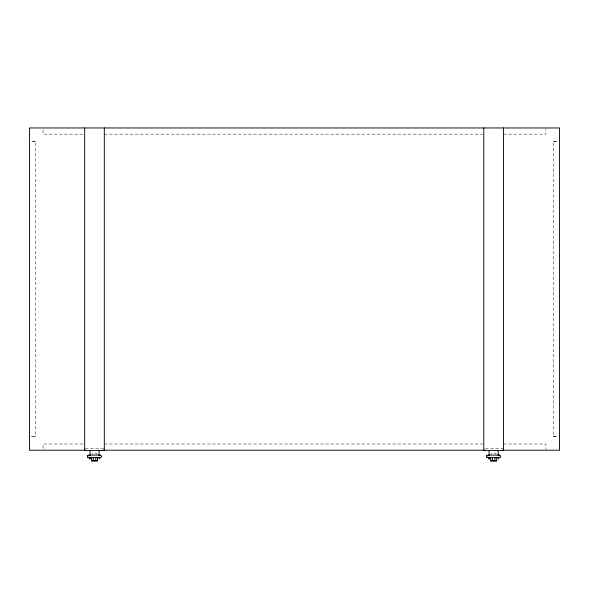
<?xml version="1.0" encoding="UTF-8"?>
<svg xmlns="http://www.w3.org/2000/svg" width="589" height="589" viewBox="0 0 589 589"><rect width="100%" height="100%" fill="white"/><g stroke="black" fill="none" stroke-linecap="round" stroke-linejoin="round"><path stroke-width="0.44" stroke-dasharray="2.94 2.21" d="M82.85 134.159L43.078 134.159L43.078 128.844M104.312 134.159L482.87 134.159M503.448 134.159L545.922 134.159L545.922 128.844M35.686 141.507L31.232 141.507L35.686 141.559L35.686 436.677L31.232 436.677M553.314 141.507L557.768 141.507L553.314 141.559L553.314 436.677L557.768 436.677M31.232 436.626L35.686 436.626M553.314 436.626L557.768 436.626M82.85 444.025L43.078 444.025L43.078 449.333M104.312 444.025L482.87 444.025M503.448 444.025L545.922 444.025L545.922 449.333M85.346 448.604L103.745 448.604M485.402 448.604L502.881 448.604M495.982 454.325L495.982 453.353L491.381 453.353L491.381 454.325M96.846 454.325L96.846 453.353L92.245 453.353L92.245 454.325"/><path stroke-width="0.88" d="M88.306 457.616L87.415 456.733L88.033 455.297M487.442 457.616L486.543 456.733L487.169 455.297M87.371 456.365L87.555 455.724M486.507 456.365L486.691 455.724M99.033 455.753L99.151 450.43M498.169 455.753L498.279 450.43M97.715 457.263L97.347 461.04L91.744 461.04L91.376 457.263M496.851 457.263L496.483 461.04L490.88 461.04L490.512 457.263M99.512 455.488L99.777 455.297M498.647 455.488L498.912 455.297M89.557 457.3L88.976 457.624M488.693 457.3L488.112 457.624M100.785 457.638L101.72 456.401L100.748 455.164M499.921 457.638L500.856 456.401L499.884 455.164M85.589 450.217L29.45 450.217L29.45 127.96L559.55 127.96L559.55 450.217L502.491 450.217M103.075 450.217L485.005 450.217M85.346 450.43L103.745 450.43M484.482 450.43L502.881 450.43M88.681 455.106L100.417 455.106M487.817 455.106L499.553 455.106M88.644 457.66L100.454 457.66M487.773 457.66L499.59 457.66M91.376 460.672L97.715 460.672M490.512 460.672L496.851 460.672M498.942 457.498L499.251 457.638M99.806 457.498L100.123 457.638M488.148 455.15L488.715 455.488M89.013 455.15L89.587 455.488M487.132 457.484L486.543 456.696M88.004 457.484L87.415 456.696M489.201 455.753L489.084 450.43M90.065 455.753L89.948 450.43M503.448 127.96L503.448 450.217M498.338 457.322L498.338 459.03M494.915 457.263L494.915 460.672M492.448 457.263L492.448 460.672M483.79 127.96L483.79 450.217M104.312 127.96L104.312 450.217M99.21 457.322L99.21 459.03M95.779 457.263L95.779 460.672M93.312 457.263L93.312 460.672M84.654 127.96L84.654 450.217M489.084 459.03L489.084 457.322L489.01 459.03M89.948 459.03L89.948 457.322L89.874 459.03"/></g></svg>
